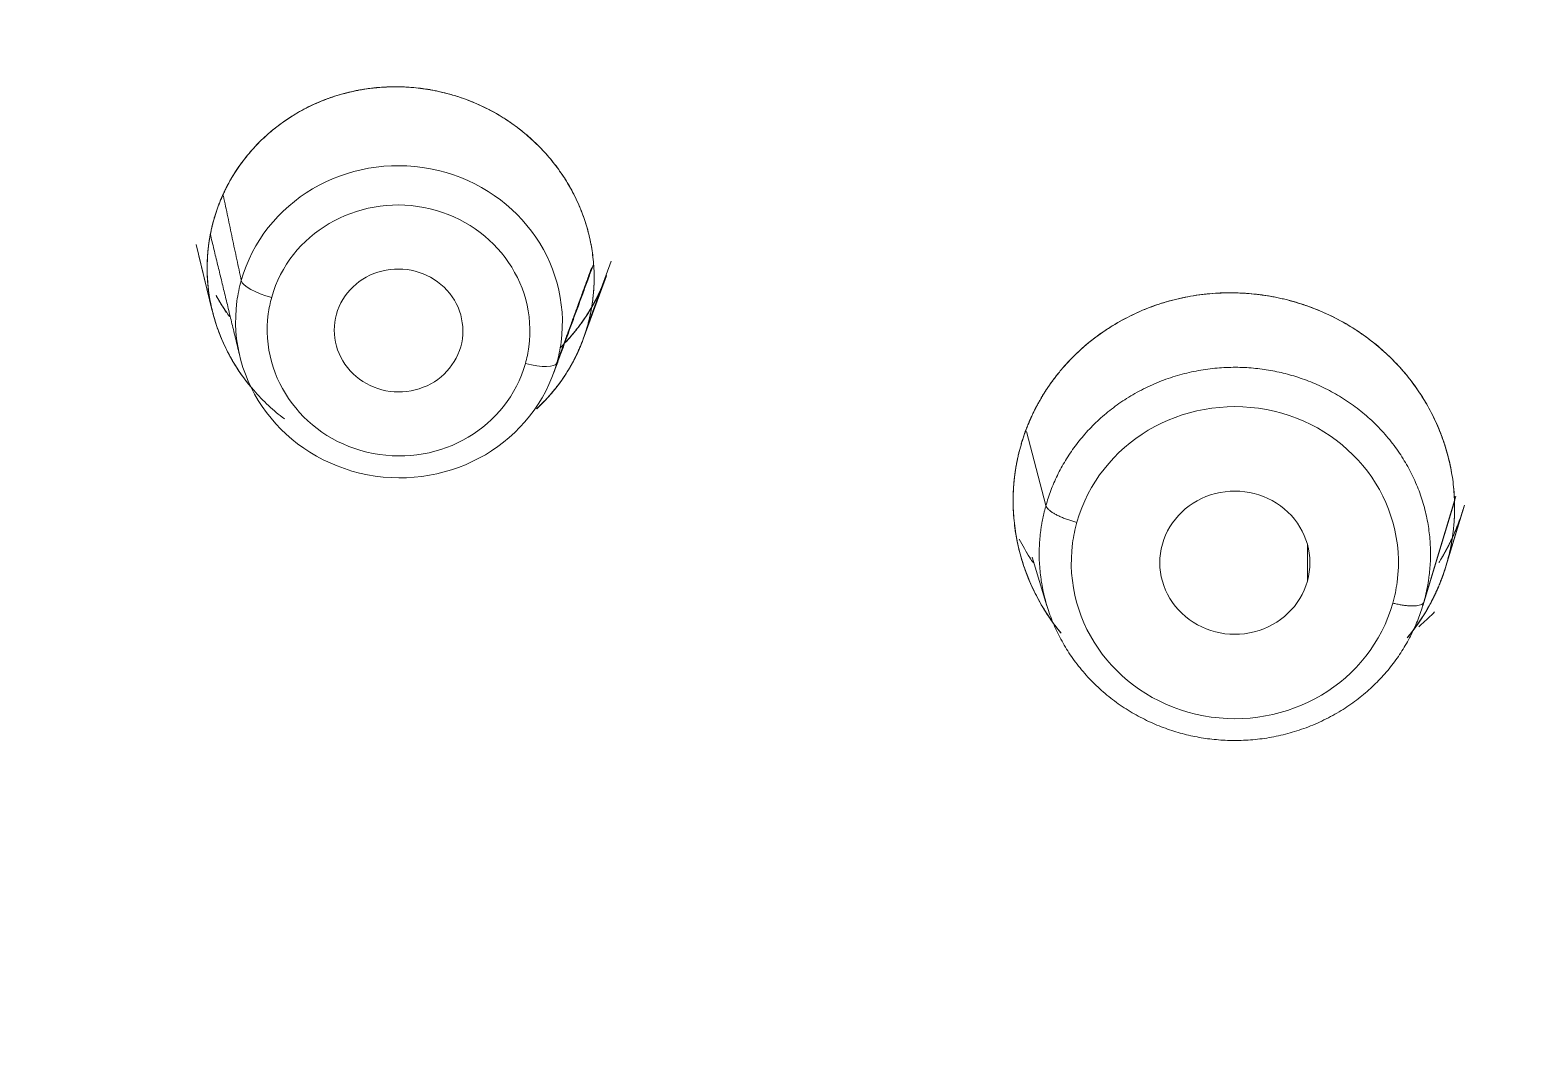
# Model space of a CAD drawing. Extents: x 5217 to 6345, y 0 to 827.
# Drawn here: x 5730.55 to 5744.47, y 492.23 to 501.82 of the extents above; entities that cross this region are included whole.
import ezdxf

# ---------------------------------------------------------------- set-up
doc = ezdxf.new("R2010")
doc.units = 0
doc.header["$LTSCALE"] = 30
doc.header["$MEASUREMENT"] = 0
doc.linetypes.add('HIDDEN2', pattern=[4.7625, 3.175, -1.5875])
doc.layers.add('1', color=7, linetype='CONTINUOUS')
doc.layers.add('2', color=1, linetype='HIDDEN2')

msp = doc.modelspace()

# ---------------------------------------------------------------- linework, layer by layer
at = {"layer": '1', "color": 7, "linetype": 'Continuous', "lineweight": 18}
for p, q in [((5732.104, 499.821), (5732.254, 499.203)), ((5732.13, 499.715), (5732.254, 499.203)), ((5735.753, 499.062), (5735.973, 499.664)), ((5735.973, 499.664), (5735.753, 499.062)), ((5735.973, 499.664), (5735.753, 499.062)), ((5735.753, 499.062), (5735.973, 499.664)), ((5735.713, 498.938), (5735.929, 499.529)), ((5735.713, 498.94), (5735.929, 499.529)), ((5743.551, 496.486), (5743.85, 497.473)), ((5743.541, 496.453), (5743.839, 497.435)), ((5743.757, 496.822), (5743.918, 497.352)), ((5743.757, 496.822), (5743.918, 497.352)), ((5743.768, 496.859), (5743.929, 497.391)), ((5743.929, 497.391), (5743.768, 496.859)), ((5743.768, 496.859), (5743.929, 497.391)), ((5743.929, 497.391), (5743.768, 496.859)), ((5739.899, 496.906), (5740.037, 496.453)), ((5739.804, 496.877), (5739.804, 496.877))]:
    msp.add_line(p, q, dxfattribs=at)
at = {"layer": '1', "color": 7, "linetype": 'Continuous', "lineweight": 13}
for p, q in [((5739.846, 498.076), (5740.027, 497.386)), ((5742.465, 496.681), (5742.465, 497.027))]:
    msp.add_line(p, q, dxfattribs=at)
at = {"layer": '1', "color": 7, "linetype": 'Continuous', "lineweight": 18}
for centre, major_axis, ratio, start_param, end_param in [((5757.244, 496.519), (-59.628, 0), 0.953717, 3.141593, 6.283185), ((5757.244, 496.519), (-59.628, 0), 0.953717, 3.141593, 6.274276), ((5733.995, 499.1), (-1.521, 0.087), 0.95493, 3.069531, 6.075615), ((5733.991, 499.019), (-0.599, 0.034), 0.95493, 2.934022, 6.075615), ((5733.995, 499.1), (-1.521, 0.087), 0.95493, 6.075615, 6.211124), ((5733.995, 499.1), (-1.521, 0.087), 0.95493, 6.211124, 9.217208), ((5733.991, 499.019), (-0.599, 0.034), 0.95493, 6.075615, 9.217208), ((5733.995, 499.1), (-1.521, 0.087), 0.95493, 2.934022, 3.069531), ((5741.789, 496.854), (-0.7, 0), 0.953717, 2.879793, 6.021386), ((5741.789, 496.854), (-0.7, 0), 0.953717, 6.021386, 9.162979), ((5757.244, 496.519), (-59.628, 0), 0.953717, 0, 1.529457), ((5757.244, 496.519), (-59.628, 0), 0.953717, 0, 1.529457)]:
    msp.add_ellipse(centre, major_axis=major_axis, ratio=ratio, start_param=start_param, end_param=end_param, dxfattribs=at)
at = {"layer": '1', "color": 7, "linetype": 'Continuous', "lineweight": 13}
for centre, major_axis, ratio, start_param, end_param in [((5733.991, 499.019), (-1.223, 0.07), 0.95493, 3.069531, 6.075615), ((5732.813, 499.416), (-0.289, 0.081), 0.29046, 0.150289, 1.634768), ((5733.991, 499.019), (-1.223, 0.07), 0.95493, 6.075615, 6.211124), ((5733.991, 499.019), (-1.223, 0.07), 0.95493, 6.211124, 9.217208), ((5733.991, 499.019), (-1.223, 0.07), 0.95493, 2.934022, 3.069531), ((5735.179, 498.799), (-0.289, 0.081), 0.290459, 1.634768, 3.119247), ((5741.789, 496.854), (-1.525, 0), 0.953717, 3.015919, 6.021386), ((5741.789, 496.854), (-1.525, 0), 0.953717, 6.021386, 6.157512), ((5741.789, 496.854), (-1.525, 0), 0.953717, 6.157512, 9.162979), ((5741.789, 496.854), (-1.525, 0), 0.953717, 2.879793, 3.015919)]:
    msp.add_ellipse(centre, major_axis=major_axis, ratio=ratio, start_param=start_param, end_param=end_param, dxfattribs=at)
at = {"layer": '1', "color": 7, "linetype": 'Continuous', "lineweight": 18}
for points, knots in [([(5759.712, 439.668), (5760.292, 439.691), (5761.968, 439.78), (5764.735, 440.04), (5767.995, 440.52), (5771.222, 441.172), (5774.407, 441.992), (5777.54, 442.979), (5780.611, 444.129), (5783.61, 445.439), (5786.529, 446.905), (5789.359, 448.523), (5792.092, 450.287), (5794.718, 452.192), (5797.229, 454.232), (5799.619, 456.402), (5801.88, 458.694), (5804.005, 461.101), (5805.987, 463.617), (5807.821, 466.233), (5809.501, 468.942), (5811.021, 471.735), (5812.378, 474.604), (5813.566, 477.54), (5814.583, 480.534), (5815.426, 483.576), (5816.091, 486.659), (5816.577, 489.772), (5816.882, 492.905), (5817.005, 496.05), (5816.947, 499.196), (5816.706, 502.335), (5816.285, 505.456), (5815.684, 508.55), (5814.904, 511.608), (5813.949, 514.62), (5812.822, 517.578), (5811.525, 520.471), (5810.063, 523.292), (5808.44, 526.031), (5806.66, 528.681), (5804.731, 531.234), (5802.657, 533.681), (5800.444, 536.015), (5798.1, 538.229), (5795.631, 540.316), (5793.045, 542.27), (5790.35, 544.085), (5787.555, 545.755), (5784.667, 547.276), (5781.695, 548.643), (5778.649, 549.85), (5775.538, 550.896), (5772.371, 551.776), (5769.157, 552.489), (5765.908, 553.031), (5762.632, 553.401), (5759.34, 553.598), (5756.041, 553.622), (5752.746, 553.471), (5749.464, 553.148), (5746.207, 552.652), (5742.982, 551.986), (5739.802, 551.151), (5736.674, 550.149), (5733.609, 548.985), (5730.617, 547.661), (5727.705, 546.181), (5724.883, 544.551), (5722.16, 542.774), (5719.544, 540.857), (5717.043, 538.805), (5714.664, 536.624), (5712.415, 534.322), (5710.302, 531.904), (5708.333, 529.379), (5706.512, 526.755), (5704.847, 524.038), (5703.34, 521.238), (5701.998, 518.363), (5700.825, 515.422), (5699.823, 512.423), (5698.996, 509.377), (5698.347, 506.291), (5697.877, 503.176), (5697.588, 500.041), (5697.48, 496.896), (5697.555, 493.75), (5697.811, 490.612), (5698.249, 487.493), (5698.866, 484.402), (5699.661, 481.348), (5700.631, 478.34), (5701.774, 475.388), (5703.085, 472.5), (5704.562, 469.686), (5706.199, 466.954), (5707.991, 464.313), (5709.934, 461.769), (5712.021, 459.332), (5714.245, 457.008), (5716.601, 454.805), (5719.08, 452.73), (5721.676, 450.788), (5724.38, 448.985), (5727.184, 447.328), (5730.08, 445.82), (5733.058, 444.468), (5736.111, 443.274), (5739.227, 442.243), (5742.399, 441.377), (5745.616, 440.68), (5748.868, 440.153), (5751.926, 439.822), (5753.898, 439.702), (5754.776, 439.668)], [0, 0, 0, 0, 0.004702, 0.013606, 0.022511, 0.031416, 0.040321, 0.049226, 0.058131, 0.067035, 0.07594, 0.084844, 0.093748, 0.102652, 0.111556, 0.120459, 0.129362, 0.138265, 0.147168, 0.15607, 0.164972, 0.173874, 0.182775, 0.191676, 0.200577, 0.209478, 0.218378, 0.227279, 0.236179, 0.245079, 0.253978, 0.262878, 0.271778, 0.280678, 0.289578, 0.298478, 0.307379, 0.316279, 0.32518, 0.334081, 0.342982, 0.351884, 0.360785, 0.369687, 0.37859, 0.387493, 0.396396, 0.405299, 0.414202, 0.423106, 0.43201, 0.440914, 0.449818, 0.458723, 0.467628, 0.476532, 0.485437, 0.494342, 0.503247, 0.512152, 0.521057, 0.529962, 0.538867, 0.547772, 0.556677, 0.565582, 0.574486, 0.583391, 0.592295, 0.601199, 0.610103, 0.619007, 0.62791, 0.636813, 0.645716, 0.654619, 0.663521, 0.672423, 0.681325, 0.690226, 0.699127, 0.708028, 0.716929, 0.725829, 0.734729, 0.743629, 0.752529, 0.761429, 0.770329, 0.779229, 0.788129, 0.797029, 0.805929, 0.814829, 0.82373, 0.832631, 0.841532, 0.850433, 0.859334, 0.868236, 0.877138, 0.886041, 0.894944, 0.903847, 0.91275, 0.921653, 0.930557, 0.939461, 0.948365, 0.95727, 0.966174, 0.975079, 0.983983, 0.992888, 1, 1, 1, 1]), ([(5793.07, 451.033), (5793.622, 451.416), (5795.04, 452.443), (5797.228, 454.234), (5799.62, 456.401), (5801.88, 458.694), (5804.005, 461.101), (5805.987, 463.617), (5807.821, 466.233), (5809.501, 468.942), (5811.021, 471.735), (5812.378, 474.604), (5813.566, 477.54), (5814.583, 480.534), (5815.426, 483.576), (5816.091, 486.659), (5816.577, 489.772), (5816.882, 492.905), (5817.005, 496.05), (5816.947, 499.196), (5816.706, 502.335), (5816.285, 505.456), (5815.684, 508.55), (5814.904, 511.608), (5813.949, 514.62), (5812.822, 517.578), (5811.525, 520.471), (5810.063, 523.292), (5808.44, 526.031), (5806.66, 528.681), (5804.731, 531.234), (5802.657, 533.681), (5800.444, 536.015), (5798.1, 538.229), (5795.631, 540.316), (5793.045, 542.27), (5790.35, 544.085), (5787.555, 545.755), (5784.667, 547.276), (5781.695, 548.643), (5778.649, 549.85), (5775.538, 550.896), (5772.371, 551.776), (5769.157, 552.489), (5765.908, 553.031), (5762.632, 553.401), (5759.34, 553.598), (5756.041, 553.622), (5752.746, 553.471), (5749.464, 553.148), (5746.207, 552.652), (5742.982, 551.986), (5739.802, 551.151), (5736.674, 550.149), (5733.609, 548.985), (5730.617, 547.661), (5727.705, 546.181), (5724.883, 544.551), (5722.16, 542.774), (5719.544, 540.857), (5717.043, 538.805), (5714.664, 536.624), (5712.415, 534.322), (5710.302, 531.904), (5708.333, 529.379), (5706.512, 526.755), (5704.847, 524.038), (5703.34, 521.238), (5701.998, 518.363), (5700.825, 515.422), (5699.823, 512.423), (5698.996, 509.377), (5698.347, 506.291), (5697.877, 503.176), (5697.588, 500.041), (5697.48, 496.896), (5697.555, 493.75), (5697.811, 490.612), (5698.249, 487.493), (5698.866, 484.402), (5699.661, 481.348), (5700.631, 478.34), (5701.774, 475.388), (5703.085, 472.5), (5704.562, 469.686), (5706.199, 466.954), (5707.991, 464.313), (5709.934, 461.769), (5712.021, 459.332), (5714.246, 457.009), (5716.6, 454.804), (5719.085, 452.736), (5720.978, 451.284), (5722.066, 450.56), (5722.254, 450.437)], [0, 0, 0, 0, 0.006833, 0.017845, 0.028856, 0.039868, 0.050878, 0.061889, 0.072899, 0.083908, 0.094918, 0.105926, 0.116935, 0.127943, 0.138951, 0.149959, 0.160966, 0.171973, 0.18298, 0.193987, 0.204994, 0.216001, 0.227008, 0.238016, 0.249023, 0.26003, 0.271038, 0.282046, 0.293055, 0.304063, 0.315072, 0.326082, 0.337091, 0.348102, 0.359112, 0.370123, 0.381134, 0.392146, 0.403157, 0.414169, 0.425182, 0.436194, 0.447207, 0.45822, 0.469233, 0.480246, 0.491259, 0.502272, 0.513286, 0.524299, 0.535313, 0.546326, 0.557339, 0.568352, 0.579365, 0.590378, 0.601391, 0.612403, 0.623416, 0.634428, 0.645439, 0.656451, 0.667462, 0.678472, 0.689483, 0.700493, 0.711502, 0.722512, 0.73352, 0.744529, 0.755537, 0.766545, 0.777553, 0.78856, 0.799567, 0.810574, 0.821581, 0.832588, 0.843595, 0.854602, 0.865609, 0.876617, 0.887624, 0.898632, 0.90964, 0.920649, 0.931657, 0.942666, 0.953676, 0.964686, 0.975696, 0.986706, 0.997717, 1, 1, 1, 1]), ([(5732.268, 500.049), (5732.27, 500.056), (5732.274, 500.069), (5732.28, 500.089), (5732.286, 500.109), (5732.292, 500.129), (5732.299, 500.149), (5732.306, 500.168), (5732.313, 500.188), (5732.321, 500.207), (5732.328, 500.226), (5732.336, 500.245), (5732.345, 500.264), (5732.353, 500.283), (5732.362, 500.302), (5732.371, 500.321), (5732.38, 500.34), (5732.389, 500.358), (5732.409, 500.397), (5732.442, 500.454), (5732.489, 500.529), (5732.541, 500.6), (5732.614, 500.693), (5732.715, 500.8), (5732.849, 500.916), (5732.994, 501.018), (5733.148, 501.105), (5733.31, 501.175), (5733.48, 501.23), (5733.654, 501.268), (5733.833, 501.289), (5734.014, 501.293), (5734.197, 501.279), (5734.377, 501.247), (5734.553, 501.199), (5734.722, 501.135), (5734.881, 501.056), (5735.031, 500.963), (5735.169, 500.859), (5735.295, 500.744), (5735.409, 500.62), (5735.51, 500.487), (5735.597, 500.346), (5735.671, 500.198), (5735.73, 500.044), (5735.775, 499.885), (5735.799, 499.749), (5735.81, 499.639), (5735.815, 499.556), (5735.815, 499.473), (5735.812, 499.406), (5735.807, 499.353), (5735.803, 499.316), (5735.799, 499.279), (5735.793, 499.243), (5735.787, 499.206), (5735.779, 499.17), (5735.771, 499.134), (5735.763, 499.097), (5735.756, 499.074), (5735.753, 499.062)], [0, 0, 0, 0, 0.003829, 0.007655, 0.011478, 0.0153, 0.01912, 0.022939, 0.026757, 0.030575, 0.034394, 0.038213, 0.042033, 0.045854, 0.049678, 0.053504, 0.057333, 0.061165, 0.065001, 0.08121, 0.097391, 0.113577, 0.129803, 0.162052, 0.194284, 0.226171, 0.258049, 0.289756, 0.321447, 0.353356, 0.385057, 0.417185, 0.449368, 0.481813, 0.513779, 0.545411, 0.576994, 0.60792, 0.638542, 0.668634, 0.698587, 0.728391, 0.758009, 0.787824, 0.817555, 0.847666, 0.877728, 0.89295, 0.908132, 0.923316, 0.938544, 0.945399, 0.952238, 0.959065, 0.965885, 0.9727, 0.979515, 0.986335, 0.993161, 1, 1, 1, 1]), ([(5732.268, 500.049), (5732.27, 500.056), (5732.274, 500.069), (5732.28, 500.089), (5732.286, 500.109), (5732.292, 500.129), (5732.299, 500.149), (5732.306, 500.168), (5732.313, 500.188), (5732.321, 500.207), (5732.328, 500.226), (5732.336, 500.245), (5732.345, 500.264), (5732.353, 500.283), (5732.362, 500.302), (5732.371, 500.321), (5732.38, 500.34), (5732.389, 500.358), (5732.409, 500.397), (5732.442, 500.454), (5732.489, 500.529), (5732.541, 500.6), (5732.614, 500.693), (5732.715, 500.8), (5732.849, 500.916), (5732.994, 501.018), (5733.148, 501.105), (5733.31, 501.175), (5733.48, 501.23), (5733.654, 501.268), (5733.833, 501.289), (5734.014, 501.293), (5734.197, 501.279), (5734.377, 501.247), (5734.553, 501.199), (5734.722, 501.135), (5734.881, 501.056), (5735.031, 500.963), (5735.169, 500.859), (5735.295, 500.744), (5735.409, 500.62), (5735.51, 500.487), (5735.597, 500.346), (5735.671, 500.198), (5735.73, 500.044), (5735.775, 499.885), (5735.799, 499.749), (5735.81, 499.639), (5735.815, 499.556), (5735.815, 499.473), (5735.812, 499.406), (5735.807, 499.353), (5735.803, 499.316), (5735.799, 499.279), (5735.793, 499.243), (5735.787, 499.206), (5735.779, 499.17), (5735.771, 499.134), (5735.763, 499.097), (5735.756, 499.074), (5735.753, 499.062)], [0, 0, 0, 0, 0.003829, 0.007655, 0.011478, 0.0153, 0.01912, 0.022939, 0.026757, 0.030575, 0.034394, 0.038213, 0.042033, 0.045854, 0.049678, 0.053504, 0.057333, 0.061165, 0.065001, 0.08121, 0.097391, 0.113577, 0.129803, 0.162052, 0.194284, 0.226171, 0.258049, 0.289756, 0.321447, 0.353356, 0.385057, 0.417185, 0.449368, 0.481813, 0.513779, 0.545411, 0.576994, 0.60792, 0.638542, 0.668634, 0.698587, 0.728391, 0.758009, 0.787824, 0.817555, 0.847666, 0.877728, 0.89295, 0.908132, 0.923316, 0.938544, 0.945399, 0.952238, 0.959065, 0.965885, 0.9727, 0.979515, 0.986335, 0.993161, 1, 1, 1, 1]), ([(5735.753, 499.062), (5735.755, 499.068), (5735.758, 499.081), (5735.763, 499.101), (5735.768, 499.121), (5735.773, 499.141), (5735.777, 499.161), (5735.782, 499.181), (5735.786, 499.201), (5735.789, 499.221), (5735.793, 499.241), (5735.796, 499.262), (5735.799, 499.282), (5735.802, 499.303), (5735.804, 499.323), (5735.806, 499.344), (5735.808, 499.365), (5735.812, 499.407), (5735.815, 499.47), (5735.815, 499.554), (5735.81, 499.638), (5735.799, 499.746), (5735.776, 499.879), (5735.733, 500.036), (5735.673, 500.193), (5735.601, 500.34), (5735.516, 500.476), (5735.419, 500.607), (5735.304, 500.736), (5735.179, 500.851), (5735.038, 500.958), (5734.88, 501.058), (5734.711, 501.139), (5734.58, 501.188), (5734.496, 501.214), (5734.427, 501.233), (5734.349, 501.252), (5734.267, 501.267), (5734.161, 501.282), (5734.018, 501.293), (5733.854, 501.29), (5733.706, 501.275), (5733.582, 501.253), (5733.444, 501.219), (5733.299, 501.171), (5733.141, 501.101), (5732.988, 501.015), (5732.841, 500.91), (5732.71, 500.795), (5732.612, 500.69), (5732.54, 500.6), (5732.488, 500.527), (5732.44, 500.452), (5732.405, 500.388), (5732.379, 500.338), (5732.362, 500.303), (5732.346, 500.268), (5732.331, 500.232), (5732.316, 500.196), (5732.303, 500.159), (5732.29, 500.123), (5732.278, 500.086), (5732.271, 500.062), (5732.268, 500.049)], [0, 0, 0, 0, 0.003739, 0.007484, 0.011235, 0.014993, 0.018756, 0.022526, 0.026301, 0.030083, 0.033871, 0.037665, 0.041466, 0.045272, 0.049085, 0.052904, 0.056729, 0.06056, 0.075999, 0.09143, 0.106853, 0.122268, 0.150975, 0.180456, 0.211036, 0.241983, 0.268857, 0.297483, 0.329152, 0.361441, 0.387523, 0.422985, 0.460422, 0.486195, 0.496887, 0.506753, 0.524396, 0.53908, 0.550633, 0.581109, 0.614943, 0.637459, 0.659935, 0.68237, 0.712844, 0.741959, 0.775216, 0.808085, 0.839602, 0.870203, 0.886568, 0.902948, 0.919342, 0.935752, 0.942979, 0.950184, 0.957366, 0.964527, 0.971666, 0.978782, 0.985877, 0.99295, 1, 1, 1, 1]), ([(5735.753, 499.062), (5735.755, 499.068), (5735.758, 499.081), (5735.763, 499.101), (5735.768, 499.121), (5735.773, 499.141), (5735.777, 499.161), (5735.782, 499.181), (5735.786, 499.201), (5735.789, 499.221), (5735.793, 499.241), (5735.796, 499.262), (5735.799, 499.282), (5735.802, 499.303), (5735.804, 499.323), (5735.806, 499.344), (5735.808, 499.365), (5735.812, 499.407), (5735.815, 499.47), (5735.815, 499.554), (5735.81, 499.638), (5735.799, 499.746), (5735.776, 499.879), (5735.733, 500.036), (5735.673, 500.193), (5735.601, 500.34), (5735.516, 500.476), (5735.419, 500.607), (5735.304, 500.736), (5735.179, 500.851), (5735.038, 500.958), (5734.88, 501.058), (5734.711, 501.139), (5734.58, 501.188), (5734.496, 501.214), (5734.427, 501.233), (5734.349, 501.252), (5734.267, 501.267), (5734.19, 501.278), (5734.11, 501.286), (5734.021, 501.291), (5733.928, 501.291), (5733.802, 501.286), (5733.643, 501.267), (5733.464, 501.226), (5733.299, 501.171), (5733.141, 501.101), (5732.988, 501.015), (5732.841, 500.91), (5732.71, 500.795), (5732.612, 500.69), (5732.54, 500.6), (5732.488, 500.527), (5732.44, 500.452), (5732.405, 500.388), (5732.379, 500.338), (5732.362, 500.303), (5732.346, 500.268), (5732.331, 500.232), (5732.316, 500.196), (5732.303, 500.159), (5732.29, 500.123), (5732.278, 500.086), (5732.271, 500.062), (5732.268, 500.049)], [0, 0, 0, 0, 0.003739, 0.007484, 0.011235, 0.014993, 0.018756, 0.022526, 0.026301, 0.030083, 0.033871, 0.037665, 0.041466, 0.045272, 0.049085, 0.052904, 0.056729, 0.06056, 0.075999, 0.09143, 0.106852, 0.122267, 0.150975, 0.180455, 0.211035, 0.241982, 0.268856, 0.297482, 0.329151, 0.36144, 0.387522, 0.422984, 0.460421, 0.486193, 0.496885, 0.506751, 0.524394, 0.539078, 0.550631, 0.565725, 0.581516, 0.597725, 0.614962, 0.648712, 0.682371, 0.712845, 0.74196, 0.775217, 0.808086, 0.839602, 0.870204, 0.886568, 0.902948, 0.919343, 0.935753, 0.942979, 0.950184, 0.957367, 0.964527, 0.971666, 0.978782, 0.985877, 0.99295, 1, 1, 1, 1]), ([(5732.585, 498.527), (5732.573, 498.543), (5732.526, 498.605), (5732.45, 498.719), (5732.368, 498.873), (5732.301, 499.034), (5732.252, 499.199), (5732.225, 499.34), (5732.212, 499.454), (5732.207, 499.54), (5732.206, 499.626), (5732.209, 499.696), (5732.213, 499.75), (5732.217, 499.788), (5732.221, 499.826), (5732.227, 499.864), (5732.233, 499.901), (5732.241, 499.938), (5732.249, 499.976), (5732.258, 500.013), (5732.264, 500.037), (5732.268, 500.049)], [0, 0, 0, 0, 0.035362, 0.143081, 0.249992, 0.356955, 0.463635, 0.570488, 0.624, 0.677477, 0.731028, 0.784764, 0.808785, 0.832758, 0.856691, 0.880595, 0.904479, 0.928352, 0.952224, 0.976103, 1, 1, 1, 1]), ([(5732.585, 498.527), (5732.573, 498.543), (5732.526, 498.605), (5732.45, 498.719), (5732.368, 498.873), (5732.301, 499.034), (5732.252, 499.199), (5732.225, 499.34), (5732.212, 499.454), (5732.207, 499.54), (5732.206, 499.626), (5732.209, 499.696), (5732.213, 499.75), (5732.217, 499.788), (5732.221, 499.826), (5732.227, 499.864), (5732.233, 499.901), (5732.241, 499.938), (5732.249, 499.976), (5732.258, 500.013), (5732.264, 500.037), (5732.268, 500.049)], [0, 0, 0, 0, 0.035362, 0.143081, 0.249992, 0.356955, 0.463635, 0.570488, 0.624, 0.677477, 0.731028, 0.784764, 0.808785, 0.832758, 0.856691, 0.880595, 0.904479, 0.928352, 0.952224, 0.976103, 1, 1, 1, 1]), ([(5732.268, 500.049), (5732.266, 500.043), (5732.262, 500.029), (5732.257, 500.008), (5732.252, 499.987), (5732.247, 499.966), (5732.242, 499.945), (5732.238, 499.924), (5732.234, 499.903), (5732.23, 499.882), (5732.226, 499.861), (5732.223, 499.839), (5732.22, 499.818), (5732.218, 499.796), (5732.215, 499.774), (5732.213, 499.753), (5732.211, 499.731), (5732.21, 499.709), (5732.208, 499.687), (5732.207, 499.665), (5732.207, 499.643), (5732.206, 499.621), (5732.206, 499.581), (5732.207, 499.521), (5732.213, 499.443), (5732.222, 499.365), (5732.239, 499.264), (5732.269, 499.137), (5732.319, 498.988), (5732.384, 498.84), (5732.484, 498.66), (5732.615, 498.482), (5732.774, 498.318), (5732.875, 498.234), (5732.926, 498.196)], [0, 0, 0, 0, 0.010391, 0.020799, 0.031223, 0.041663, 0.052119, 0.062592, 0.073081, 0.083586, 0.094107, 0.104644, 0.115198, 0.125768, 0.136354, 0.146956, 0.157574, 0.168209, 0.17886, 0.189526, 0.20021, 0.210909, 0.221625, 0.259415, 0.297231, 0.335072, 0.372937, 0.446501, 0.522156, 0.599357, 0.676968, 0.816769, 0.910761, 1, 1, 1, 1]), ([(5732.268, 500.049), (5732.266, 500.043), (5732.262, 500.029), (5732.257, 500.009), (5732.252, 499.989), (5732.247, 499.968), (5732.243, 499.948), (5732.238, 499.927), (5732.234, 499.906), (5732.231, 499.885), (5732.227, 499.865), (5732.224, 499.844), (5732.221, 499.822), (5732.218, 499.801), (5732.216, 499.78), (5732.214, 499.759), (5732.212, 499.737), (5732.208, 499.694), (5732.206, 499.629), (5732.206, 499.542), (5732.212, 499.455), (5732.224, 499.344), (5732.251, 499.206), (5732.298, 499.042), (5732.365, 498.879), (5732.445, 498.728), (5732.521, 498.611), (5732.568, 498.549), (5732.585, 498.527)], [0, 0, 0, 0, 0.013096, 0.026216, 0.03936, 0.052528, 0.06572, 0.078937, 0.092178, 0.105443, 0.118733, 0.132046, 0.145384, 0.158746, 0.172132, 0.185542, 0.198977, 0.212435, 0.266695, 0.320957, 0.375221, 0.429487, 0.530901, 0.635815, 0.745428, 0.856859, 0.9498, 1, 1, 1, 1]), ([(5735.93, 499.53), (5735.928, 499.525), (5735.923, 499.512), (5735.916, 499.493), (5735.907, 499.471), (5735.899, 499.45), (5735.89, 499.429), (5735.88, 499.408), (5735.871, 499.387), (5735.861, 499.366), (5735.851, 499.346), (5735.84, 499.325), (5735.83, 499.304), (5735.819, 499.284), (5735.807, 499.263), (5735.796, 499.243), (5735.784, 499.223), (5735.772, 499.203), (5735.759, 499.182), (5735.725, 499.129), (5735.664, 499.043), (5735.581, 498.943), (5735.525, 498.884), (5735.501, 498.86)], [0, 0, 0, 0, 0.02137, 0.04983, 0.07836, 0.106959, 0.135628, 0.164365, 0.193173, 0.22205, 0.250996, 0.280012, 0.309098, 0.338254, 0.367479, 0.396774, 0.426139, 0.455574, 0.485079, 0.514654, 0.695037, 0.875247, 1, 1, 1, 1]), ([(5735.93, 499.531), (5735.928, 499.525), (5735.923, 499.513), (5735.916, 499.493), (5735.907, 499.472), (5735.899, 499.451), (5735.89, 499.43), (5735.881, 499.409), (5735.871, 499.388), (5735.861, 499.367), (5735.851, 499.347), (5735.83, 499.305), (5735.797, 499.244), (5735.749, 499.165), (5735.697, 499.088), (5735.632, 499.003), (5735.582, 498.945), (5735.551, 498.912)], [0, 0, 0, 0, 0.025594, 0.056706, 0.087867, 0.119079, 0.150341, 0.181654, 0.213016, 0.244428, 0.275891, 0.307404, 0.434389, 0.561298, 0.688134, 0.814901, 1, 1, 1, 1]), ([(5735.569, 498.931), (5735.593, 498.958), (5735.637, 499.01), (5735.696, 499.087), (5735.747, 499.163), (5735.795, 499.241), (5735.831, 499.306), (5735.857, 499.358), (5735.874, 499.395), (5735.891, 499.432), (5735.907, 499.47), (5735.92, 499.503), (5735.927, 499.523), (5735.93, 499.531)], [0, 0, 0, 0, 0.155716, 0.285524, 0.414986, 0.54448, 0.674386, 0.732909, 0.791292, 0.849571, 0.90778, 0.965953, 1, 1, 1, 1]), ([(5735.578, 498.941), (5735.609, 498.976), (5735.67, 499.051), (5735.734, 499.142), (5735.775, 499.207), (5735.796, 499.243), (5735.816, 499.279), (5735.836, 499.316), (5735.855, 499.353), (5735.873, 499.391), (5735.89, 499.428), (5735.906, 499.467), (5735.919, 499.501), (5735.927, 499.522), (5735.93, 499.531)], [0, 0, 0, 0, 0.204793, 0.418334, 0.479037, 0.539538, 0.599872, 0.660078, 0.720191, 0.780248, 0.840288, 0.900347, 0.960462, 1, 1, 1, 1]), ([(5732.384, 499.192), (5732.358, 499.23), (5732.326, 499.281), (5732.296, 499.333), (5732.289, 499.346)], [0, 0, 0, 0, 0.757224, 1, 1, 1, 1]), ([(5732.289, 499.346), (5732.298, 499.331), (5732.328, 499.278), (5732.36, 499.226), (5732.385, 499.19)], [0, 0, 0, 0, 0.286963, 1, 1, 1, 1]), ([(5743.768, 496.859), (5743.77, 496.866), (5743.774, 496.88), (5743.779, 496.901), (5743.785, 496.922), (5743.79, 496.943), (5743.795, 496.964), (5743.799, 496.986), (5743.804, 497.007), (5743.808, 497.029), (5743.811, 497.051), (5743.815, 497.072), (5743.818, 497.094), (5743.821, 497.116), (5743.824, 497.138), (5743.827, 497.16), (5743.829, 497.182), (5743.831, 497.204), (5743.835, 497.251), (5743.839, 497.322), (5743.838, 497.417), (5743.834, 497.512), (5743.821, 497.633), (5743.795, 497.781), (5743.748, 497.955), (5743.683, 498.127), (5743.604, 498.29), (5743.511, 498.443), (5743.403, 498.591), (5743.274, 498.736), (5743.13, 498.87), (5742.972, 498.991), (5742.791, 499.105), (5742.608, 499.194), (5742.451, 499.254), (5742.337, 499.289), (5742.209, 499.322), (5742.042, 499.353), (5741.829, 499.372), (5741.606, 499.37), (5741.376, 499.342), (5741.162, 499.293), (5740.974, 499.228), (5740.797, 499.149), (5740.622, 499.051), (5740.451, 498.93), (5740.3, 498.797), (5740.187, 498.675), (5740.104, 498.571), (5740.044, 498.488), (5739.989, 498.401), (5739.948, 498.328), (5739.919, 498.271), (5739.899, 498.23), (5739.881, 498.19), (5739.863, 498.148), (5739.847, 498.107), (5739.831, 498.066), (5739.817, 498.024), (5739.804, 497.982), (5739.796, 497.954), (5739.792, 497.94)], [0, 0, 0, 0, 0.003514, 0.007033, 0.010557, 0.014087, 0.017622, 0.021162, 0.024707, 0.028257, 0.031813, 0.035374, 0.03894, 0.042512, 0.046088, 0.04967, 0.053258, 0.05685, 0.060448, 0.075848, 0.091237, 0.106615, 0.12198, 0.150147, 0.178888, 0.208522, 0.238367, 0.265277, 0.293757, 0.324971, 0.356757, 0.386239, 0.418105, 0.455997, 0.481051, 0.496109, 0.511203, 0.542579, 0.574583, 0.609991, 0.6463, 0.682039, 0.712254, 0.739438, 0.773349, 0.806747, 0.838623, 0.869418, 0.885924, 0.902433, 0.918946, 0.935461, 0.94273, 0.949974, 0.957194, 0.96439, 0.971561, 0.978708, 0.98583, 0.992927, 1, 1, 1, 1]), ([(5739.792, 497.94), (5739.794, 497.947), (5739.798, 497.962), (5739.804, 497.983), (5739.811, 498.005), (5739.818, 498.026), (5739.825, 498.047), (5739.833, 498.068), (5739.84, 498.089), (5739.848, 498.11), (5739.857, 498.131), (5739.865, 498.152), (5739.874, 498.173), (5739.883, 498.193), (5739.892, 498.214), (5739.901, 498.234), (5739.911, 498.255), (5739.921, 498.275), (5739.931, 498.295), (5739.954, 498.338), (5739.991, 498.404), (5740.046, 498.489), (5740.105, 498.572), (5740.19, 498.678), (5740.306, 498.803), (5740.461, 498.937), (5740.629, 499.055), (5740.809, 499.156), (5740.999, 499.239), (5741.197, 499.302), (5741.4, 499.346), (5741.608, 499.369), (5741.818, 499.372), (5742.026, 499.355), (5742.231, 499.319), (5742.43, 499.262), (5742.621, 499.188), (5742.802, 499.098), (5742.97, 498.993), (5743.125, 498.874), (5743.267, 498.744), (5743.393, 498.603), (5743.505, 498.453), (5743.601, 498.296), (5743.682, 498.131), (5743.746, 497.96), (5743.795, 497.785), (5743.821, 497.636), (5743.833, 497.515), (5743.838, 497.423), (5743.839, 497.33), (5743.835, 497.254), (5743.83, 497.194), (5743.826, 497.151), (5743.82, 497.109), (5743.814, 497.067), (5743.807, 497.025), (5743.799, 496.983), (5743.789, 496.941), (5743.779, 496.9), (5743.772, 496.872), (5743.768, 496.859)], [0, 0, 0, 0, 0.003631, 0.007259, 0.010886, 0.014512, 0.018136, 0.02176, 0.025383, 0.029006, 0.03263, 0.036254, 0.039879, 0.043505, 0.047132, 0.050762, 0.054393, 0.058027, 0.061664, 0.065304, 0.081617, 0.097914, 0.114226, 0.130583, 0.163208, 0.19572, 0.228139, 0.260563, 0.292963, 0.325262, 0.357767, 0.390013, 0.422546, 0.454788, 0.487002, 0.518942, 0.550666, 0.581891, 0.612733, 0.643238, 0.673285, 0.702955, 0.732389, 0.761631, 0.790805, 0.819844, 0.849054, 0.87802, 0.892935, 0.907842, 0.922786, 0.937811, 0.944778, 0.95172, 0.958641, 0.965547, 0.972441, 0.979328, 0.986214, 0.993103, 1, 1, 1, 1]), ([(5739.792, 497.94), (5739.794, 497.947), (5739.798, 497.962), (5739.804, 497.983), (5739.811, 498.005), (5739.818, 498.026), (5739.825, 498.047), (5739.833, 498.068), (5739.84, 498.089), (5739.848, 498.11), (5739.857, 498.131), (5739.865, 498.152), (5739.874, 498.173), (5739.883, 498.193), (5739.892, 498.214), (5739.901, 498.234), (5739.911, 498.255), (5739.921, 498.275), (5739.931, 498.295), (5739.954, 498.338), (5739.991, 498.404), (5740.046, 498.489), (5740.105, 498.572), (5740.19, 498.678), (5740.306, 498.803), (5740.461, 498.937), (5740.629, 499.055), (5740.809, 499.156), (5740.999, 499.239), (5741.197, 499.302), (5741.4, 499.346), (5741.608, 499.369), (5741.818, 499.372), (5742.026, 499.355), (5742.231, 499.319), (5742.43, 499.262), (5742.621, 499.188), (5742.802, 499.098), (5742.97, 498.993), (5743.125, 498.874), (5743.267, 498.744), (5743.393, 498.603), (5743.505, 498.453), (5743.601, 498.296), (5743.682, 498.131), (5743.746, 497.96), (5743.795, 497.785), (5743.821, 497.636), (5743.833, 497.515), (5743.838, 497.423), (5743.839, 497.33), (5743.835, 497.254), (5743.83, 497.194), (5743.826, 497.151), (5743.82, 497.109), (5743.814, 497.067), (5743.807, 497.025), (5743.799, 496.983), (5743.789, 496.941), (5743.779, 496.9), (5743.772, 496.872), (5743.768, 496.859)], [0, 0, 0, 0, 0.003631, 0.007259, 0.010886, 0.014512, 0.018136, 0.02176, 0.025383, 0.029006, 0.03263, 0.036254, 0.039879, 0.043505, 0.047132, 0.050762, 0.054393, 0.058027, 0.061664, 0.065304, 0.081617, 0.097914, 0.114226, 0.130583, 0.163208, 0.19572, 0.228139, 0.260563, 0.292963, 0.325262, 0.357767, 0.390013, 0.422546, 0.454788, 0.487002, 0.518942, 0.550666, 0.581891, 0.612733, 0.643238, 0.673285, 0.702955, 0.732389, 0.761631, 0.790805, 0.819844, 0.849054, 0.87802, 0.892935, 0.907842, 0.922786, 0.937811, 0.944778, 0.95172, 0.958641, 0.965547, 0.972441, 0.979328, 0.986214, 0.993103, 1, 1, 1, 1]), ([(5743.768, 496.859), (5743.77, 496.866), (5743.774, 496.88), (5743.779, 496.901), (5743.785, 496.922), (5743.79, 496.943), (5743.795, 496.964), (5743.799, 496.986), (5743.804, 497.007), (5743.808, 497.029), (5743.811, 497.051), (5743.815, 497.072), (5743.818, 497.094), (5743.821, 497.116), (5743.824, 497.138), (5743.827, 497.16), (5743.829, 497.182), (5743.831, 497.204), (5743.835, 497.251), (5743.839, 497.322), (5743.838, 497.417), (5743.834, 497.512), (5743.821, 497.633), (5743.795, 497.781), (5743.748, 497.955), (5743.683, 498.127), (5743.604, 498.29), (5743.511, 498.443), (5743.403, 498.591), (5743.274, 498.736), (5743.13, 498.87), (5742.972, 498.991), (5742.791, 499.105), (5742.608, 499.194), (5742.451, 499.254), (5742.337, 499.289), (5742.209, 499.322), (5742.026, 499.356), (5741.813, 499.373), (5741.59, 499.368), (5741.376, 499.342), (5741.162, 499.293), (5740.974, 499.228), (5740.797, 499.149), (5740.622, 499.051), (5740.451, 498.93), (5740.3, 498.797), (5740.187, 498.675), (5740.104, 498.571), (5740.044, 498.488), (5739.989, 498.401), (5739.948, 498.328), (5739.919, 498.271), (5739.899, 498.23), (5739.881, 498.19), (5739.863, 498.148), (5739.847, 498.107), (5739.831, 498.066), (5739.817, 498.024), (5739.804, 497.982), (5739.796, 497.954), (5739.792, 497.94)], [0, 0, 0, 0, 0.003514, 0.007033, 0.010557, 0.014087, 0.017622, 0.021162, 0.024707, 0.028257, 0.031813, 0.035374, 0.03894, 0.042512, 0.046088, 0.04967, 0.053258, 0.05685, 0.060448, 0.075849, 0.091237, 0.106615, 0.121981, 0.150147, 0.178889, 0.208522, 0.238368, 0.265277, 0.293758, 0.324972, 0.356758, 0.38624, 0.418106, 0.455998, 0.481052, 0.49611, 0.511204, 0.54258, 0.581958, 0.60999, 0.646299, 0.682038, 0.712254, 0.739437, 0.773348, 0.806746, 0.838623, 0.869418, 0.885924, 0.902433, 0.918945, 0.935461, 0.94273, 0.949974, 0.957194, 0.96439, 0.971561, 0.978707, 0.98583, 0.992927, 1, 1, 1, 1]), ([(5735.278, 498.289), (5735.282, 498.292), (5735.323, 498.331), (5735.397, 498.407), (5735.477, 498.505), (5735.534, 498.587), (5735.575, 498.651), (5735.613, 498.717), (5735.642, 498.773), (5735.663, 498.818), (5735.679, 498.852), (5735.693, 498.887), (5735.707, 498.921), (5735.719, 498.956), (5735.731, 498.991), (5735.743, 499.026), (5735.749, 499.05), (5735.753, 499.062)], [0, 0, 0, 0, 0.018009, 0.183164, 0.345036, 0.427648, 0.510255, 0.59286, 0.675464, 0.716448, 0.757313, 0.798058, 0.838684, 0.879191, 0.919579, 0.959849, 1, 1, 1, 1]), ([(5735.278, 498.289), (5735.303, 498.311), (5735.365, 498.373), (5735.441, 498.46), (5735.507, 498.547), (5735.553, 498.616), (5735.596, 498.686), (5735.629, 498.747), (5735.653, 498.796), (5735.67, 498.834), (5735.687, 498.871), (5735.702, 498.909), (5735.716, 498.947), (5735.729, 498.985), (5735.742, 499.023), (5735.749, 499.049), (5735.753, 499.062)], [0, 0, 0, 0, 0.107703, 0.284074, 0.374256, 0.464511, 0.554839, 0.645244, 0.690066, 0.73475, 0.779298, 0.82371, 0.867986, 0.912126, 0.956131, 1, 1, 1, 1]), ([(5735.753, 499.062), (5735.751, 499.055), (5735.747, 499.042), (5735.741, 499.023), (5735.735, 499.003), (5735.729, 498.984), (5735.722, 498.965), (5735.716, 498.946), (5735.709, 498.927), (5735.701, 498.908), (5735.694, 498.889), (5735.686, 498.87), (5735.678, 498.851), (5735.67, 498.833), (5735.661, 498.814), (5735.653, 498.796), (5735.644, 498.777), (5735.625, 498.741), (5735.596, 498.686), (5735.553, 498.615), (5735.507, 498.547), (5735.44, 498.458), (5735.364, 498.371), (5735.301, 498.31), (5735.279, 498.289)], [0, 0, 0, 0, 0.022244, 0.044466, 0.066672, 0.088865, 0.111049, 0.133228, 0.155406, 0.177586, 0.199773, 0.22197, 0.244181, 0.26641, 0.288662, 0.310939, 0.333246, 0.355586, 0.445803, 0.535787, 0.625793, 0.716078, 0.898843, 1, 1, 1, 1]), ([(5735.753, 499.062), (5735.751, 499.055), (5735.747, 499.042), (5735.741, 499.023), (5735.735, 499.003), (5735.729, 498.984), (5735.722, 498.965), (5735.716, 498.946), (5735.709, 498.927), (5735.701, 498.908), (5735.694, 498.889), (5735.686, 498.87), (5735.678, 498.851), (5735.67, 498.833), (5735.661, 498.814), (5735.653, 498.796), (5735.644, 498.777), (5735.625, 498.741), (5735.596, 498.686), (5735.553, 498.615), (5735.507, 498.547), (5735.44, 498.458), (5735.364, 498.371), (5735.301, 498.31), (5735.279, 498.289)], [0, 0, 0, 0, 0.022244, 0.044466, 0.066672, 0.088865, 0.111049, 0.133228, 0.155406, 0.177586, 0.199773, 0.22197, 0.244181, 0.26641, 0.288662, 0.310939, 0.333246, 0.355586, 0.445803, 0.535787, 0.625793, 0.716078, 0.898843, 1, 1, 1, 1]), ([(5740.101, 496.284), (5740.074, 496.321), (5740.01, 496.415), (5739.921, 496.572), (5739.841, 496.757), (5739.78, 496.949), (5739.746, 497.113), (5739.73, 497.247), (5739.722, 497.347), (5739.721, 497.447), (5739.723, 497.527), (5739.728, 497.587), (5739.731, 497.627), (5739.736, 497.666), (5739.741, 497.706), (5739.748, 497.745), (5739.755, 497.785), (5739.763, 497.824), (5739.771, 497.863), (5739.781, 497.901), (5739.788, 497.927), (5739.792, 497.94)], [0, 0, 0, 0, 0.077592, 0.192739, 0.307194, 0.421931, 0.537915, 0.595894, 0.653711, 0.711475, 0.769294, 0.792402, 0.815485, 0.838549, 0.8616, 0.884644, 0.907688, 0.93074, 0.953804, 0.976889, 1, 1, 1, 1]), ([(5740.101, 496.284), (5740.074, 496.321), (5740.01, 496.415), (5739.921, 496.572), (5739.841, 496.757), (5739.78, 496.949), (5739.746, 497.113), (5739.73, 497.247), (5739.722, 497.347), (5739.721, 497.447), (5739.723, 497.527), (5739.728, 497.587), (5739.731, 497.627), (5739.736, 497.666), (5739.741, 497.706), (5739.748, 497.745), (5739.755, 497.785), (5739.763, 497.824), (5739.771, 497.863), (5739.781, 497.901), (5739.788, 497.927), (5739.792, 497.94)], [0, 0, 0, 0, 0.077592, 0.192739, 0.307194, 0.421931, 0.537915, 0.595894, 0.653711, 0.711475, 0.769294, 0.792402, 0.815485, 0.838549, 0.8616, 0.884644, 0.907688, 0.93074, 0.953804, 0.976889, 1, 1, 1, 1]), ([(5739.792, 497.94), (5739.79, 497.933), (5739.786, 497.919), (5739.78, 497.898), (5739.775, 497.877), (5739.77, 497.856), (5739.765, 497.835), (5739.761, 497.813), (5739.756, 497.792), (5739.752, 497.77), (5739.748, 497.749), (5739.745, 497.727), (5739.741, 497.705), (5739.738, 497.683), (5739.736, 497.662), (5739.733, 497.64), (5739.731, 497.618), (5739.729, 497.595), (5739.727, 497.573), (5739.723, 497.525), (5739.721, 497.45), (5739.722, 497.349), (5739.729, 497.247), (5739.746, 497.118), (5739.778, 496.958), (5739.837, 496.768), (5739.918, 496.579), (5740.014, 496.407), (5740.101, 496.281), (5740.152, 496.217), (5740.168, 496.198)], [0, 0, 0, 0, 0.011782, 0.023584, 0.035407, 0.047251, 0.059115, 0.071, 0.082905, 0.094831, 0.106777, 0.118744, 0.130731, 0.142739, 0.154768, 0.166817, 0.178887, 0.190977, 0.203088, 0.215219, 0.270263, 0.325315, 0.380373, 0.435437, 0.53813, 0.644516, 0.755937, 0.8692, 0.961066, 1, 1, 1, 1]), ([(5739.792, 497.94), (5739.79, 497.933), (5739.786, 497.919), (5739.78, 497.897), (5739.775, 497.876), (5739.77, 497.854), (5739.765, 497.832), (5739.76, 497.81), (5739.756, 497.788), (5739.752, 497.766), (5739.748, 497.744), (5739.744, 497.722), (5739.741, 497.7), (5739.738, 497.678), (5739.735, 497.655), (5739.732, 497.633), (5739.73, 497.61), (5739.728, 497.588), (5739.726, 497.565), (5739.725, 497.542), (5739.723, 497.52), (5739.723, 497.497), (5739.722, 497.474), (5739.722, 497.451), (5739.721, 497.406), (5739.723, 497.337), (5739.73, 497.246), (5739.741, 497.155), (5739.761, 497.037), (5739.797, 496.89), (5739.857, 496.716), (5739.936, 496.545), (5740.037, 496.37), (5740.119, 496.257), (5740.167, 496.199)], [0, 0, 0, 0, 0.012066, 0.024151, 0.036254, 0.048375, 0.060515, 0.072672, 0.084849, 0.097043, 0.109255, 0.121486, 0.133735, 0.146003, 0.158288, 0.170592, 0.182914, 0.195255, 0.207613, 0.21999, 0.232385, 0.244799, 0.25723, 0.26968, 0.282148, 0.331741, 0.381392, 0.431102, 0.48087, 0.576944, 0.675908, 0.77758, 0.880025, 1, 1, 1, 1]), ([(5743.692, 496.856), (5743.697, 496.864), (5743.709, 496.884), (5743.728, 496.915), (5743.747, 496.948), (5743.765, 496.982), (5743.783, 497.016), (5743.8, 497.051), (5743.817, 497.087), (5743.834, 497.123), (5743.849, 497.16), (5743.864, 497.197), (5743.879, 497.235), (5743.892, 497.273), (5743.905, 497.312), (5743.918, 497.351), (5743.925, 497.378), (5743.929, 497.391)], [0, 0, 0, 0, 0.052468, 0.117015, 0.182043, 0.247552, 0.313543, 0.380018, 0.446976, 0.514421, 0.582351, 0.650766, 0.719663, 0.789038, 0.858888, 0.92921, 1, 1, 1, 1]), ([(5743.692, 496.856), (5743.697, 496.864), (5743.709, 496.884), (5743.728, 496.915), (5743.747, 496.948), (5743.765, 496.982), (5743.783, 497.016), (5743.8, 497.051), (5743.817, 497.087), (5743.834, 497.123), (5743.849, 497.16), (5743.864, 497.197), (5743.879, 497.235), (5743.892, 497.273), (5743.905, 497.312), (5743.918, 497.351), (5743.925, 497.378), (5743.929, 497.391)], [0, 0, 0, 0, 0.052468, 0.117015, 0.182042, 0.247552, 0.313543, 0.380017, 0.446976, 0.514421, 0.582351, 0.650766, 0.719663, 0.789038, 0.858888, 0.92921, 1, 1, 1, 1]), ([(5743.929, 497.391), (5743.927, 497.384), (5743.923, 497.369), (5743.917, 497.347), (5743.91, 497.326), (5743.903, 497.304), (5743.895, 497.282), (5743.888, 497.26), (5743.88, 497.239), (5743.872, 497.217), (5743.864, 497.196), (5743.855, 497.175), (5743.846, 497.153), (5743.837, 497.132), (5743.828, 497.111), (5743.819, 497.09), (5743.809, 497.069), (5743.799, 497.048), (5743.788, 497.027), (5743.766, 496.982), (5743.74, 496.935), (5743.716, 496.896), (5743.711, 496.887)], [0, 0, 0, 0, 0.04142, 0.082878, 0.124374, 0.165907, 0.207479, 0.249088, 0.290735, 0.332421, 0.374144, 0.415905, 0.457704, 0.499542, 0.541417, 0.583331, 0.625283, 0.667274, 0.709303, 0.75137, 0.941819, 1, 1, 1, 1]), ([(5743.929, 497.391), (5743.927, 497.384), (5743.923, 497.369), (5743.917, 497.347), (5743.91, 497.326), (5743.903, 497.304), (5743.895, 497.282), (5743.888, 497.26), (5743.88, 497.239), (5743.872, 497.217), (5743.864, 497.196), (5743.855, 497.175), (5743.846, 497.153), (5743.837, 497.132), (5743.828, 497.111), (5743.819, 497.09), (5743.809, 497.069), (5743.799, 497.048), (5743.788, 497.027), (5743.766, 496.982), (5743.74, 496.935), (5743.716, 496.896), (5743.711, 496.887)], [0, 0, 0, 0, 0.04142, 0.082878, 0.124373, 0.165907, 0.207478, 0.249087, 0.290734, 0.332419, 0.374142, 0.415903, 0.457703, 0.49954, 0.541416, 0.583329, 0.625281, 0.667271, 0.7093, 0.751367, 0.941815, 1, 1, 1, 1]), ([(5743.768, 496.859), (5743.766, 496.852), (5743.762, 496.837), (5743.756, 496.816), (5743.749, 496.795), (5743.742, 496.774), (5743.735, 496.753), (5743.728, 496.732), (5743.72, 496.711), (5743.712, 496.691), (5743.704, 496.67), (5743.696, 496.649), (5743.687, 496.629), (5743.678, 496.609), (5743.669, 496.588), (5743.66, 496.568), (5743.65, 496.548), (5743.64, 496.528), (5743.62, 496.487), (5743.587, 496.426), (5743.539, 496.347), (5743.487, 496.271), (5743.439, 496.206), (5743.408, 496.168), (5743.396, 496.153)], [0, 0, 0, 0, 0.027706, 0.055391, 0.083061, 0.110722, 0.138378, 0.166035, 0.193697, 0.221371, 0.249061, 0.276773, 0.304512, 0.332283, 0.360091, 0.387941, 0.415839, 0.443789, 0.471798, 0.587155, 0.701865, 0.816288, 0.930782, 1, 1, 1, 1]), ([(5743.768, 496.859), (5743.766, 496.852), (5743.762, 496.837), (5743.756, 496.816), (5743.749, 496.795), (5743.742, 496.774), (5743.735, 496.753), (5743.728, 496.732), (5743.72, 496.711), (5743.712, 496.691), (5743.704, 496.67), (5743.696, 496.649), (5743.687, 496.629), (5743.678, 496.609), (5743.669, 496.588), (5743.66, 496.568), (5743.65, 496.548), (5743.64, 496.528), (5743.62, 496.487), (5743.587, 496.426), (5743.539, 496.347), (5743.487, 496.271), (5743.439, 496.206), (5743.408, 496.168), (5743.396, 496.153)], [0, 0, 0, 0, 0.027706, 0.055391, 0.083061, 0.110722, 0.138378, 0.166035, 0.193697, 0.221371, 0.249061, 0.276773, 0.304512, 0.332283, 0.360091, 0.387941, 0.415839, 0.443789, 0.471798, 0.587155, 0.701865, 0.816288, 0.930782, 1, 1, 1, 1]), ([(5743.397, 496.154), (5743.408, 496.168), (5743.44, 496.207), (5743.489, 496.272), (5743.541, 496.351), (5743.59, 496.432), (5743.627, 496.499), (5743.653, 496.552), (5743.67, 496.59), (5743.687, 496.627), (5743.703, 496.665), (5743.717, 496.704), (5743.731, 496.742), (5743.745, 496.781), (5743.757, 496.82), (5743.764, 496.846), (5743.768, 496.859)], [0, 0, 0, 0, 0.068523, 0.185787, 0.303163, 0.420653, 0.538259, 0.590109, 0.641822, 0.693398, 0.744838, 0.796142, 0.84731, 0.898343, 0.949239, 1, 1, 1, 1]), ([(5743.397, 496.155), (5743.422, 496.185), (5743.464, 496.238), (5743.519, 496.317), (5743.566, 496.39), (5743.609, 496.465), (5743.642, 496.529), (5743.666, 496.581), (5743.684, 496.62), (5743.7, 496.659), (5743.716, 496.699), (5743.73, 496.738), (5743.744, 496.778), (5743.757, 496.818), (5743.764, 496.845), (5743.768, 496.859)], [0, 0, 0, 0, 0.143928, 0.251843, 0.35977, 0.467711, 0.575667, 0.629241, 0.682662, 0.735931, 0.789048, 0.842013, 0.894827, 0.947489, 1, 1, 1, 1]), ([(5743.504, 496.257), (5743.513, 496.264), (5743.564, 496.309), (5743.613, 496.356), (5743.652, 496.396)], [0, 0, 0, 0, 0.17516, 1, 1, 1, 1]), ([(5743.504, 496.257), (5743.513, 496.264), (5743.564, 496.309), (5743.613, 496.356), (5743.652, 496.396)], [0, 0, 0, 0, 0.17516, 1, 1, 1, 1])]:
    msp.add_open_spline(points, degree=3, knots=knots, dxfattribs=at)
for points, weights, knots in [([(5816.872, 496.519), (5816.872, 553.388), (5757.244, 553.388), (5697.616, 553.388), (5697.616, 496.519)], [1, 0.707106781187, 1, 0.707106781187, 1], [0, 0, 0, 0.5, 0.5, 1, 1, 1]), ([(5816.872, 496.519), (5816.872, 553.388), (5757.244, 553.388), (5698.144, 553.388), (5697.618, 497.026)], [1, 0.707106781187, 1, 0.708948655878, 0.996339416072], [0, 0, 0, 0.501577, 0.501577, 1, 1, 1]), ([(5740.027, 497.386), (5740.468, 498.956), (5742.14, 498.643), (5743.812, 498.33), (5743.599, 496.718)], [1, 0.730756590783, 1, 0.730756590783, 1], [0, 0, 0, 0.5, 0.5, 1, 1, 1]), ([(5743.551, 496.486), (5743.11, 494.916), (5741.438, 495.229), (5739.766, 495.542), (5739.979, 497.154)], [1, 0.730756595522, 1, 0.730756595522, 1], [0, 0, 0, 0.5, 0.5, 1, 1, 1])]:
    msp.add_rational_spline(points, weights, degree=2, knots=knots, dxfattribs=at)
at = {"layer": '1', "color": 7, "linetype": 'Continuous', "lineweight": 13}
for points in [[(5732.524, 499.484), (5732.358, 500.275)], [(5735.792, 499.606), (5735.467, 498.716)]]:
    msp.add_open_spline(points, degree=1, dxfattribs=at)
at = {"layer": '1', "color": 7, "linetype": 'Continuous', "lineweight": 18}
for points, degree in [([(5732.235, 499.918), (5732.511, 498.779)], 1), ([(5735.434, 498.612), (5735.808, 499.633)], 1), ([(5732.414, 499.148), (5732.391, 499.181), (5732.369, 499.214), (5732.347, 499.248)], 3), ([(5739.779, 497.074), (5739.809, 497.014), (5739.843, 496.955), (5739.879, 496.898)], 3), ([(5739.779, 497.074), (5739.809, 497.014), (5739.843, 496.955), (5739.879, 496.898)], 3), ([(5739.909, 496.852), (5739.888, 496.883), (5739.867, 496.916), (5739.848, 496.949)], 3), ([(5739.909, 496.852), (5739.888, 496.883), (5739.867, 496.916), (5739.848, 496.949)], 3)]:
    msp.add_open_spline(points, degree=degree, dxfattribs=at)
for points, weights in [([(5739.979, 497.154), (5739.995, 497.272), (5740.027, 497.386)], [1, 0.99768461292, 1]), ([(5743.599, 496.718), (5743.583, 496.6), (5743.551, 496.486)], [1, 0.997684611978, 1]), ([(5697.616, 496.519), (5697.616, 441.954), (5754.78, 439.699)], [1, 0.715597051235, 0.983511684925]), ([(5697.616, 496.519), (5697.616, 441.954), (5754.78, 439.699)], [1, 0.715597051235, 0.983511684925])]:
    msp.add_rational_spline(points, weights, degree=2, dxfattribs=at)
at = {"layer": '1', "color": 7, "linetype": 'Continuous', "lineweight": 13}
for points, weights in [([(5740.316, 497.23), (5740.05, 497.298), (5740.027, 497.386)], [1, 0.737277336806, 1]), ([(5743.262, 496.477), (5743.528, 496.409), (5743.551, 496.486)], [1, 0.737277336807, 1])]:
    msp.add_rational_spline(points, weights, degree=2, dxfattribs=at)
at = {"layer": '2', "color": 7, "linetype": 'Continuous', "lineweight": 18}
msp.add_ellipse((5757.244, 496.914), major_axis=(-59.996, 0), ratio=0.953717, start_param=4.712389, end_param=6.214512, dxfattribs=at)
msp.add_ellipse((5757.244, 496.914), major_axis=(-59.996, 0), ratio=0.953717, start_param=4.712389, end_param=6.214512, dxfattribs=at)
msp.add_rational_spline([(5816.793, 500.826), (5814.284, 534.77), (5781.748, 548.738), (5780.301, 549.359), (5778.822, 549.906), (5724.612, 569.95), (5702.172, 518.796), (5698.494, 510.411), (5697.736, 501.351)], [0.925008169637, 0.825553196241, 1, 0.999647191397, 1, 0.716378052159, 1, 0.939059780537, 0.904307311186], degree=2, knots=[0, 0, 0, 0.343999, 0.343999, 0.358407, 0.358407, 0.886526, 0.886526, 1, 1, 1], dxfattribs=at)

doc.saveas('drawing.dxf')
